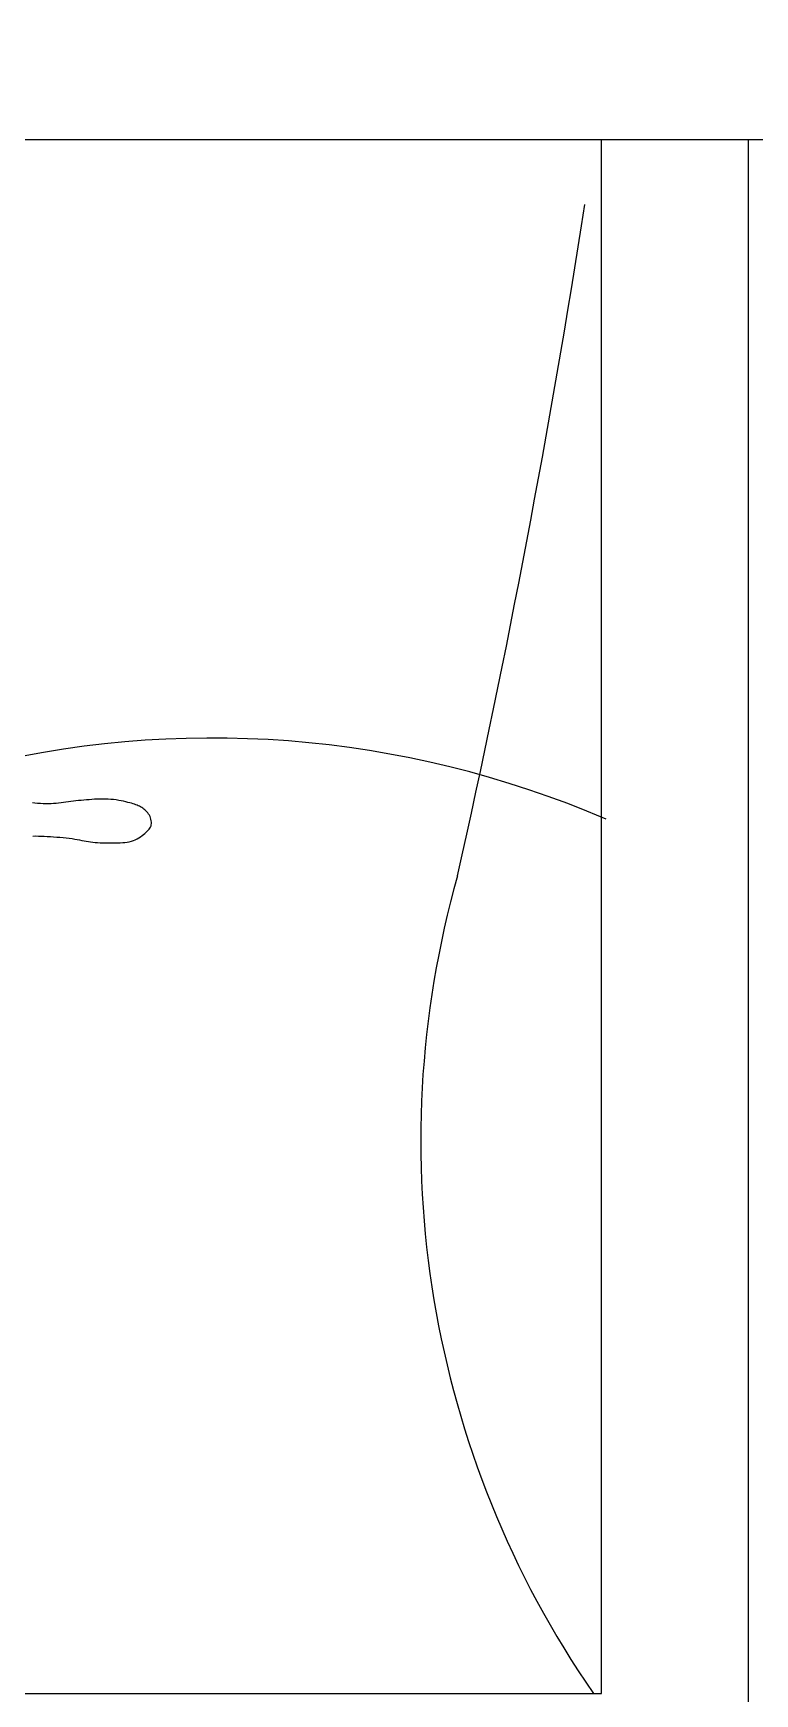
# Model space of a CAD drawing. Header units: inches. Extents: x 7.5 to 50, y 15.4 to 40.2.
# Drawn here: x 10.1578 to 10.299, y 21.2339 to 21.5588 of the extents above; entities that cross this region are included whole.
import ezdxf

# ---------------------------------------------------------------- set-up
doc = ezdxf.new("R2010")
doc.units = ezdxf.units.IN
doc.header["$MEASUREMENT"] = 0
doc.layers.add('02', color=2, linetype='Continuous')

msp = doc.modelspace()

# ---------------------------------------------------------------- linework, layer by layer
at = {"layer": '02'}
for points in [[(11.16826974418479, 23.56794742016897), (11.16826974418479, 21.53794742017013), (9.464629396372466, 21.53794742017013), (9.464629396372466, 23.56794742016897)], [(9.456908266101955, 22.31563485077019), (9.126575230895533, 22.31563485077019), (9.126575230895533, 21.20521932710214), (10.29778316015842, 21.20521932710214), (10.29778316015842, 21.53794742017013)], [(9.456908266101955, 22.28683485077014), (9.155375230866476, 22.28683485077014), (9.155375230866476, 21.23401932710218), (10.26898316018748, 21.23401932710218), (10.26898316018748, 21.53794742017013)], [(10.15774555019568, 21.40177277055879), (10.15827191625255, 21.40177771128325), (10.15881970715242, 21.40177240892914), (10.15938660273793, 21.4017578197028), (10.1599702835502, 21.40173489978148), (10.1605684296647, 21.40170460535698), (10.16117872115689, 21.40166789260653), (10.16179826999548, 21.40162555882959), (10.16242191455792, 21.40157776582888), (10.16304392464924, 21.40152451647115), (10.1636585703073, 21.40146581366677), (10.16426012156996, 21.40140166028247), (10.16484284824225, 21.40133205922863), (10.16540102036203, 21.40125701338653), (10.16592890773433, 21.40117652566656), (10.16642291778232, 21.40109100714577), (10.16688800607341, 21.40100250178617), (10.167331266026, 21.40091346171645), (10.16775979035999, 21.40082633909439), (10.16818067249375, 21.40074358607777), (10.16860100561286, 21.40066765480984), (10.16902788267004, 21.40060099744839), (10.16946839661802, 21.40054606612208), (10.1699278364377, 21.400504567465), (10.1704042731272, 21.40047522595811), (10.1708939737128, 21.40045602055867), (10.17139320452231, 21.40044493022393), (10.17189823234919, 21.4004399338966), (10.17240532445255, 21.40043901053392), (10.17291074692736, 21.40044013910771), (10.17341076679993, 21.40044129854611), (10.17390213887672, 21.40044150986902), (10.1743835688522, 21.40044396228874), (10.17485425066668, 21.40045288710932), (10.17531337826046, 21.40047251559114), (10.17576014534104, 21.40050707900915), (10.17619374584871, 21.4005608086383), (10.1766133737238, 21.40063793578262), (10.17701822244096, 21.40074269168796), (10.17740753250661, 21.40087776191027), (10.17778072789776, 21.40103964895494), (10.17813728008884, 21.40122330960836), (10.1784766591573, 21.40142370067148), (10.17879833611193, 21.40163577890159), (10.17910178172867, 21.40185450108508), (10.17938646678346, 21.40207482400834), (10.17965186181943, 21.40229170444324), (10.17989724762271, 21.40250144263806), (10.18012114385608, 21.4027057126597), (10.18032187995966, 21.40290753206606), (10.18049778583924, 21.40310991837138), (10.18064719070214, 21.40331588913356), (10.18076842445414, 21.4035284618814), (10.18085981653537, 21.4037506541728), (10.18091969638596, 21.40398548350746), (10.18094702721107, 21.4042347770384), (10.18094330424908, 21.4044956001682), (10.18091065673622, 21.40476382790909), (10.18085121344308, 21.40503533525877), (10.18076710337306, 21.40530599722948), (10.18066045552957, 21.40557168881893), (10.18053339845034, 21.40582828501025), (10.18038806160445, 21.40607166084479), (10.18022655513602, 21.40629851277587), (10.18005091747734, 21.40650882319566), (10.17986316750291, 21.40670339599561), (10.1796653252514, 21.40688303502353), (10.17945941029581, 21.40704854418542), (10.17924744220915, 21.40720072731452), (10.17903144033159, 21.40734038831685), (10.17881342470179, 21.40746833105474), (10.1785943499254, 21.40758554411256), (10.17837091399822, 21.40769375500637), (10.17813875041436, 21.4077948759597), (10.17789349196944, 21.40789081921063), (10.17763077239039, 21.40798349699723), (10.17734622470568, 21.40807482152847), (10.17703548217657, 21.40816670504243), (10.17669417829718, 21.40826105976263), (10.17631926531437, 21.40835902417272), (10.17591297258156, 21.40845864162217), (10.1754788486706, 21.40855718172057), (10.17502044238615, 21.40865191407753), (10.17454130206722, 21.40874010827353), (10.17404497628565, 21.40881903393271), (10.17353501361328, 21.40888596065012), (10.17301496262196, 21.40893815803535), (10.17248803032096, 21.40897364622757), (10.17195605816784, 21.40899344751339), (10.17142054582479, 21.40899933472353), (10.17088299295398, 21.40899308070326), (10.17034489991608, 21.40897645828333), (10.16980776614043, 21.408951240309), (10.16927309152204, 21.40891919958191), (10.16874237572308, 21.40888210896188), (10.16821686904411, 21.40884144581756), (10.16769682107958, 21.40879750558194), (10.16718223182949, 21.4087502882841), (10.16667310152668, 21.40869979392406), (10.16616943017113, 21.40864602248727), (10.16567121753003, 21.40858897395916), (10.16517846360336, 21.40852864836885), (10.1646911688568, 21.40846504568723), (10.16420894609298, 21.40839859814984), (10.16372986142057, 21.40833146687616), (10.16325159468222, 21.40826624520665), (10.16277182478922, 21.4082055264818), (10.16228823111857, 21.40815190405662), (10.1617984935129, 21.40810797125702), (10.16130029088351, 21.40807632142347), (10.16079130260739, 21.40805954792555), (10.16027039130683, 21.40805951586768), (10.15974114955868, 21.40807517745376), (10.15920835365075, 21.40810475669529), (10.15867677940521, 21.40814647757467), (10.15815120287704, 21.40819856408886), (10.15763640012126, 21.40825924022025)]]:
    msp.add_lwpolyline(points, dxfattribs=at)
for centre, radius, start, end in [((8.291995897465377, 21.83164351473639), 1.997373562590576, 347.3432990858179, 351.1777632044515), ((10.19279276071581, 21.22584058608587), 0.1950972082214225, 66.72349111672524, 104.487956572041), ((10.42368941083084, 21.34219647546085), 0.1900520768518069, 164.1820616598298, 214.6942770884289)]:
    msp.add_arc(centre, radius, start, end, dxfattribs=at)

doc.saveas('drawing.dxf')
